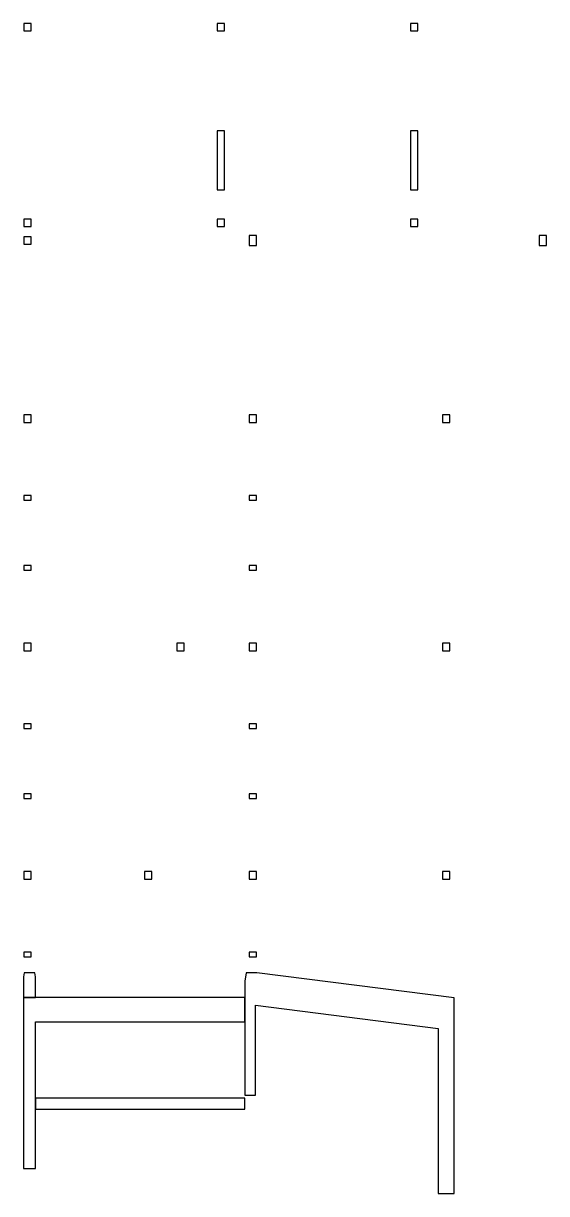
# Model space of a CAD drawing. Extents: x -1579 to 1253, y -951 to 934.
# Drawn here: x -798 to -408, y -951 to -79 of the extents above; entities that cross this region are included whole.
import ezdxf

# ---------------------------------------------------------------- set-up
doc = ezdxf.new("R2010")
doc.units = 0
doc.header["$MEASUREMENT"] = 0
doc.layers.add('SECTIONCUTEDGES', color=7, linetype='CONTINUOUS')

msp = doc.modelspace()

# ---------------------------------------------------------------- linework, layer by layer
at = {"layer": 'SECTIONCUTEDGES'}
for p, q in [((-791.89, -78.69), (-797.39, -78.69)), ((-797.39, -78.69), (-797.39, -84.26)), ((-797.39, -84.26), (-791.89, -84.26)), ((-791.89, -84.26), (-791.89, -78.69)), ((-653.39, -78.69), (-653.39, -84.26)), ((-647.89, -78.69), (-653.39, -78.69)), ((-653.39, -84.26), (-647.89, -84.26)), ((-647.89, -84.26), (-647.89, -78.69)), ((-509.39, -78.69), (-509.39, -84.26)), ((-503.89, -78.69), (-509.39, -78.69)), ((-509.39, -84.26), (-503.89, -84.26)), ((-503.89, -84.26), (-503.89, -78.69)), ((-647.89, -158.77), (-653.39, -158.77)), ((-653.39, -158.77), (-653.39, -202.87)), ((-647.89, -202.87), (-647.89, -158.77)), ((-503.89, -158.77), (-509.39, -158.77)), ((-509.39, -158.77), (-509.39, -202.87)), ((-503.89, -202.87), (-503.89, -158.77)), ((-653.39, -202.87), (-647.89, -202.87)), ((-509.39, -202.87), (-503.89, -202.87)), ((-797.39, -224.67), (-797.39, -230.25)), ((-791.89, -224.67), (-797.39, -224.67)), ((-791.89, -230.25), (-791.89, -224.67)), ((-653.39, -224.67), (-653.39, -230.25)), ((-647.89, -224.67), (-653.39, -224.67)), ((-647.89, -230.25), (-647.89, -224.67)), ((-509.39, -224.67), (-509.39, -230.25)), ((-503.89, -224.67), (-509.39, -224.67)), ((-503.89, -230.25), (-503.89, -224.67)), ((-797.39, -230.25), (-791.89, -230.25)), ((-653.39, -230.25), (-647.89, -230.25)), ((-509.39, -230.25), (-503.89, -230.25)), ((-797.39, -237.85), (-797.39, -243.43)), ((-791.89, -237.85), (-797.39, -237.85)), ((-797.39, -243.43), (-791.89, -243.43)), ((-791.89, -243.43), (-791.89, -237.85)), ((-623.89, -236.97), (-629.39, -236.97)), ((-629.39, -236.97), (-629.39, -244.32)), ((-629.39, -244.32), (-623.89, -244.32)), ((-623.89, -244.32), (-623.89, -236.97)), ((-413.39, -236.97), (-413.39, -244.32)), ((-407.89, -236.97), (-413.39, -236.97)), ((-413.39, -244.32), (-407.89, -244.32)), ((-407.89, -244.32), (-407.89, -236.97)), ((-797.39, -370.66), (-797.39, -376.24)), ((-791.89, -370.66), (-797.39, -370.66)), ((-791.89, -376.24), (-791.89, -370.66)), ((-623.89, -370.66), (-629.39, -370.66)), ((-629.39, -370.66), (-629.39, -376.24)), ((-623.89, -376.24), (-623.89, -370.66)), ((-479.89, -370.66), (-485.39, -370.66)), ((-485.39, -370.66), (-485.39, -376.24)), ((-479.89, -376.24), (-479.89, -370.66)), ((-797.39, -376.24), (-791.89, -376.24)), ((-629.39, -376.24), (-623.89, -376.24)), ((-485.39, -376.24), (-479.89, -376.24)), ((-791.89, -430.73), (-797.39, -430.73)), ((-797.39, -430.73), (-797.39, -434.28)), ((-797.39, -434.28), (-791.89, -434.28)), ((-791.89, -434.28), (-791.89, -430.73)), ((-623.89, -430.73), (-629.39, -430.73)), ((-629.39, -430.73), (-629.39, -434.28)), ((-629.39, -434.28), (-623.89, -434.28)), ((-623.89, -434.28), (-623.89, -430.73)), ((-791.89, -482.94), (-797.39, -482.94)), ((-797.39, -482.94), (-797.39, -486.49)), ((-797.39, -486.49), (-791.89, -486.49)), ((-791.89, -486.49), (-791.89, -482.94)), ((-623.89, -482.94), (-629.39, -482.94)), ((-629.39, -482.94), (-629.39, -486.49)), ((-629.39, -486.49), (-623.89, -486.49)), ((-623.89, -486.49), (-623.89, -482.94)), ((-797.39, -540.98), (-797.39, -546.55)), ((-791.89, -540.98), (-797.39, -540.98)), ((-791.89, -546.55), (-791.89, -540.98)), ((-677.89, -540.98), (-683.39, -540.98)), ((-683.39, -540.98), (-683.39, -546.55)), ((-677.89, -546.55), (-677.89, -540.98)), ((-623.89, -540.98), (-629.39, -540.98)), ((-629.39, -540.98), (-629.39, -546.55)), ((-623.89, -546.55), (-623.89, -540.98)), ((-479.89, -540.98), (-485.39, -540.98)), ((-485.39, -540.98), (-485.39, -546.55)), ((-479.89, -546.55), (-479.89, -540.98)), ((-797.39, -546.55), (-791.89, -546.55)), ((-683.39, -546.55), (-677.89, -546.55)), ((-629.39, -546.55), (-623.89, -546.55)), ((-485.39, -546.55), (-479.89, -546.55)), ((-791.89, -601.04), (-797.39, -601.04)), ((-797.39, -601.04), (-797.39, -604.59)), ((-791.89, -604.59), (-791.89, -601.04)), ((-623.89, -601.04), (-629.39, -601.04)), ((-629.39, -601.04), (-629.39, -604.59)), ((-623.89, -604.59), (-623.89, -601.04)), ((-797.39, -604.59), (-791.89, -604.59)), ((-629.39, -604.59), (-623.89, -604.59)), ((-791.89, -653.26), (-797.39, -653.26)), ((-797.39, -653.26), (-797.39, -656.8)), ((-791.89, -656.8), (-791.89, -653.26)), ((-623.89, -653.26), (-629.39, -653.26)), ((-629.39, -653.26), (-629.39, -656.8)), ((-623.89, -656.8), (-623.89, -653.26)), ((-797.39, -656.8), (-791.89, -656.8)), ((-629.39, -656.8), (-623.89, -656.8)), ((-797.39, -711.29), (-797.39, -716.87)), ((-791.89, -711.29), (-797.39, -711.29)), ((-791.89, -716.87), (-791.89, -711.29)), ((-701.89, -711.29), (-707.39, -711.29)), ((-707.39, -711.29), (-707.39, -716.87)), ((-701.89, -716.87), (-701.89, -711.29)), ((-623.89, -711.29), (-629.39, -711.29)), ((-629.39, -711.29), (-629.39, -716.87)), ((-623.89, -716.87), (-623.89, -711.29)), ((-479.89, -711.29), (-485.39, -711.29)), ((-485.39, -711.29), (-485.39, -716.87)), ((-479.89, -716.87), (-479.89, -711.29)), ((-797.39, -716.87), (-791.89, -716.87)), ((-707.39, -716.87), (-701.89, -716.87)), ((-629.39, -716.87), (-623.89, -716.87)), ((-485.39, -716.87), (-479.89, -716.87)), ((-791.89, -771.36), (-797.39, -771.36)), ((-797.39, -771.36), (-797.39, -774.91)), ((-797.39, -774.91), (-791.89, -774.91)), ((-791.89, -774.91), (-791.89, -771.36)), ((-623.89, -771.36), (-629.39, -771.36)), ((-629.39, -771.36), (-629.39, -774.91)), ((-629.39, -774.91), (-623.89, -774.91)), ((-623.89, -774.91), (-623.89, -771.36)), ((-797.14, -786.82), (-797.64, -789.86)), ((-797.64, -789.86), (-797.64, -805.06)), ((-789.14, -786.82), (-797.14, -786.82)), ((-788.64, -789.86), (-789.14, -786.82)), ((-788.64, -805.06), (-788.64, -789.86)), ((-631.64, -786.82), (-632.64, -792.9)), ((-632.64, -792.9), (-632.64, -878.06)), ((-623.64, -786.82), (-631.64, -786.82)), ((-476.64, -805.44), (-623.64, -786.82)), ((-797.64, -805.06), (-797.64, -932.8)), ((-632.64, -805.06), (-797.64, -805.06)), ((-797.64, -805.06), (-788.64, -805.06)), ((-632.64, -823.31), (-632.64, -805.06)), ((-624.64, -878.06), (-624.67, -811.02)), ((-624.67, -811.02), (-488.64, -828.26)), ((-476.64, -951.43), (-476.64, -805.44)), ((-788.64, -823.31), (-632.64, -823.31)), ((-788.64, -932.8), (-788.64, -823.31)), ((-488.64, -828.26), (-488.64, -951.43)), ((-788.64, -880.35), (-788.64, -888.46)), ((-632.64, -880.35), (-788.64, -880.35)), ((-632.64, -878.06), (-624.64, -878.06)), ((-632.64, -888.46), (-632.64, -880.35)), ((-788.64, -888.46), (-632.64, -888.46)), ((-797.64, -932.8), (-788.64, -932.8)), ((-488.64, -951.43), (-476.64, -951.43))]:
    msp.add_line(p, q, dxfattribs=at)

doc.saveas('drawing.dxf')
